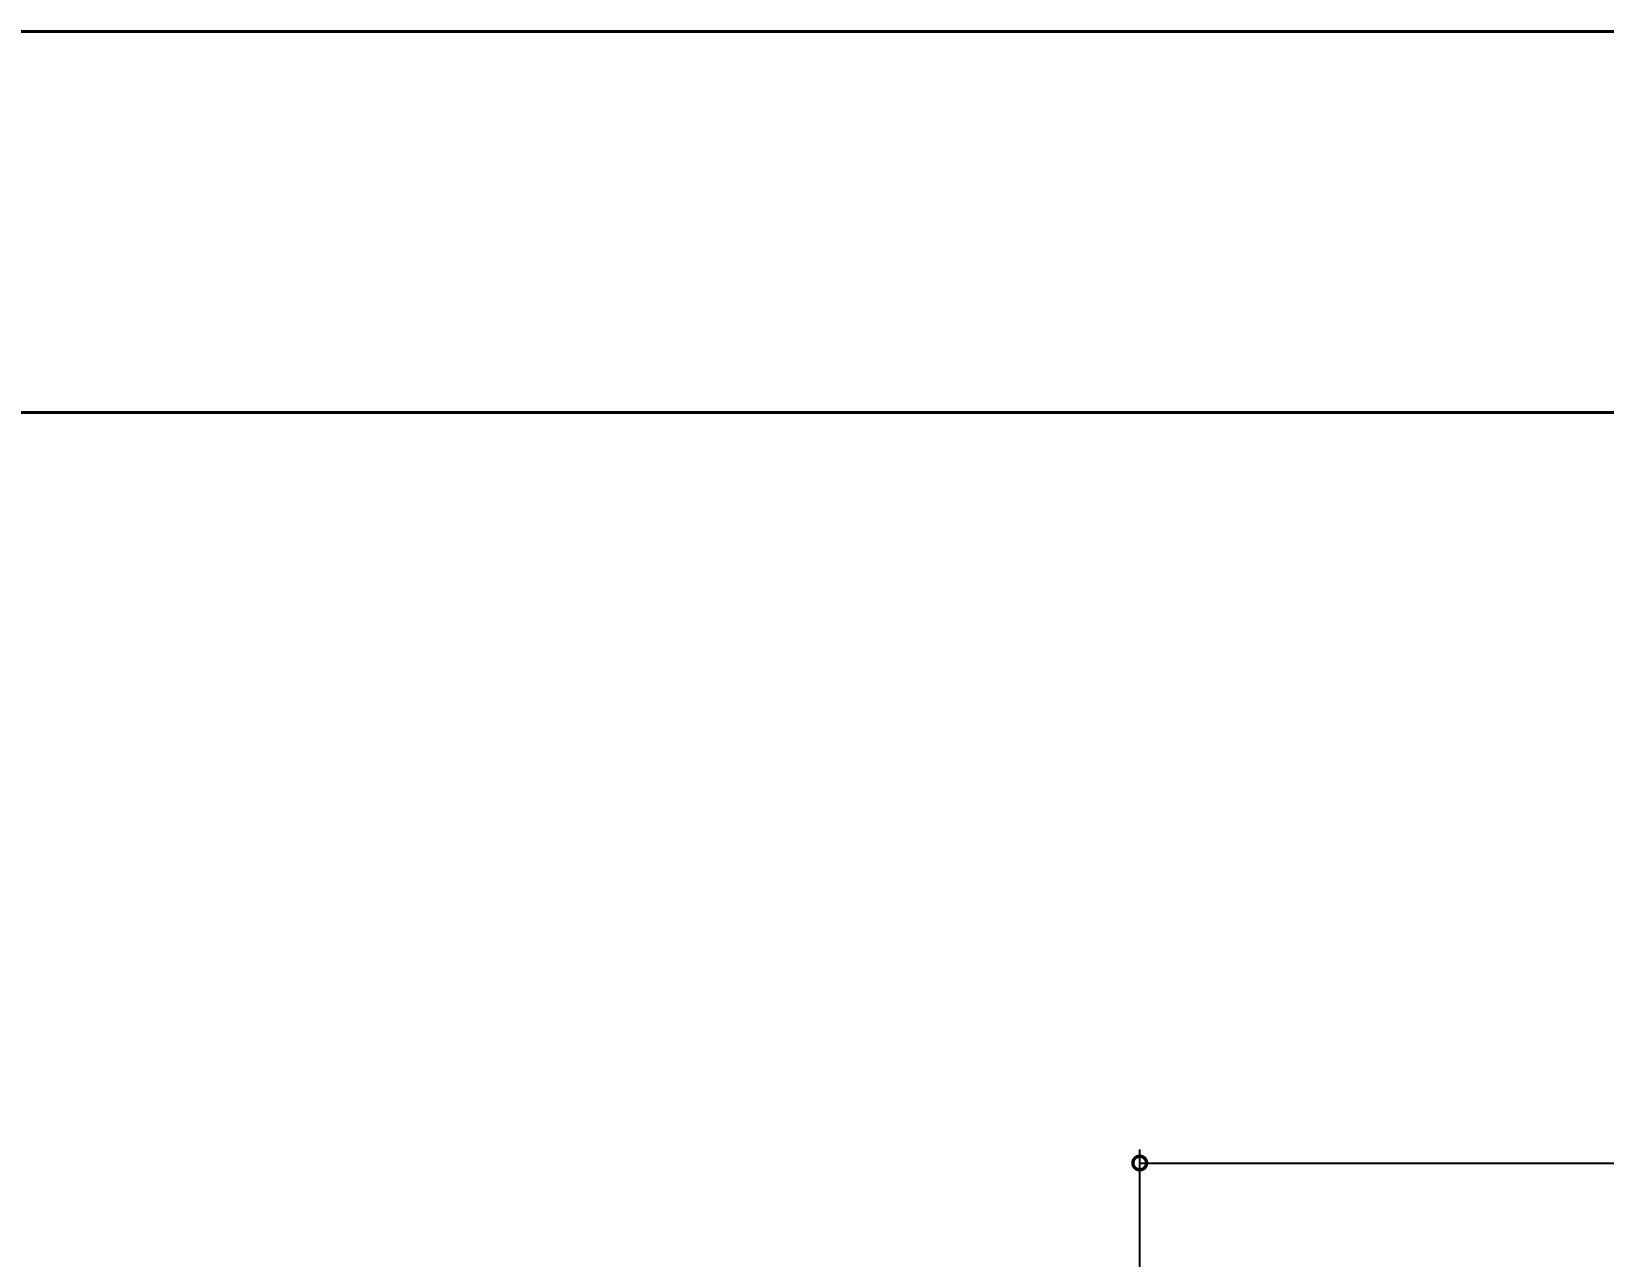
# Model space of a CAD drawing. Header units: millimetres. Extents: x 110427 to 125914, y 76277 to 76441.
# Drawn here: x 114101.305 to 114105.628, y 76346.764 to 76350.133 of the extents above; entities that cross this region are included whole.
import ezdxf

# ---------------------------------------------------------------- set-up
doc = ezdxf.new("R2010")
doc.units = ezdxf.units.MM
doc.layers.add('02_CIVIL_EXIST', color=250, linetype='Continuous', lineweight=30)
doc.layers.add('13_COTAS', color=8, linetype='Continuous', lineweight=9)
doc.styles.add('Swis721 BT', font='swiss.ttf')
doc.dimstyles.new('ISO-23', dxfattribs={"dimscale": 0.03, "dimtxt": 5, "dimasz": 2.5, "dimexe": 1.25, "dimexo": 0.625, "dimtad": 1, "dimtxsty": 'Swis721 BT', "dimblk": 'DOTSMALL', "dimcen": 2.5, "dimclrt": 150, "dimadec": 0, "dimazin": 0, "dimtfac": 1, "dimtmove": 0, "dimatfit": 3, "dimfxl": 0, "dimarcsym": 0})

# ---------------------------------------------------------------- blocks, each defined once
blk = doc.blocks.new('_DotSmall')
at = {"color": 0, "linetype": 'ByBlock', "const_width": 0.5}
blk.add_lwpolyline([(-0.0625, 0, 1), (0.0625, 0, 1)], format="xyb", close=True, dxfattribs=at)
blk = doc.blocks.new('*D583')
at = {"layer": '13_COTAS', "color": 0, "lineweight": -2}
for p, q in [((114104.353, 76346.6681), (114104.353, 76347.0586)), ((114108.353, 76346.6681), (114108.353, 76347.0586)), ((114104.353, 76347.0211), (114108.353, 76347.0211))]:
    blk.add_line(p, q, dxfattribs=at)
at = {"layer": 'Defpoints', "color": 0}
for p in [(114108.353, 76347.0211), (114104.353, 76346.6493), (114108.353, 76346.6493)]:
    blk.add_point(p, dxfattribs=at)
at = {"layer": '13_COTAS', "color": 0, "lineweight": -2, "xscale": 0.075, "yscale": 0.075, "zscale": 0.075, "rotation": 180}
blk.add_blockref('_DotSmall', (114104.353, 76347.0211), dxfattribs=at)
at = {"layer": '13_COTAS', "color": 0, "lineweight": -2, "xscale": 0.075, "yscale": 0.075, "zscale": 0.075}
blk.add_blockref('_DotSmall', (114108.353, 76347.0211), dxfattribs=at)
at = {"layer": '13_COTAS', "color": 150, "insert": (114106.353, 76347.1148), "char_height": 0.15, "attachment_point": 5, "style": 'Swis721 BT'}
blk.add_mtext('4', dxfattribs=at)

msp = doc.modelspace()

# ---------------------------------------------------------------- linework, layer by layer
at = {"layer": '02_CIVIL_EXIST', "lineweight": 40}
for points in [[(114075.2037, 76350.1329), (114119.2165, 76350.1329), (114119.2165, 76319.0095), (114075.2037, 76319.0095)], [(114077.8235, 76349.085), (114118.1686, 76349.085), (114118.1686, 76320.0575), (114077.8235, 76320.0575)]]:
    msp.add_lwpolyline(points, close=True, dxfattribs=at)

# ---------------------------------------------------------------- dimensions: what is measured, and where the dimension line sits
at = {"layer": '13_COTAS'}
dim = msp.add_linear_dim(base=(114108.353, 76347.0211), p1=(114104.353, 76346.6493), p2=(114108.353, 76346.6493), dimstyle='ISO-23', dxfattribs=at)
dim.commit()
dim.dimension.update_dxf_attribs({"geometry": '*D583', "text_midpoint": (114106.353, 76347.1148)})

doc.saveas('drawing.dxf')
